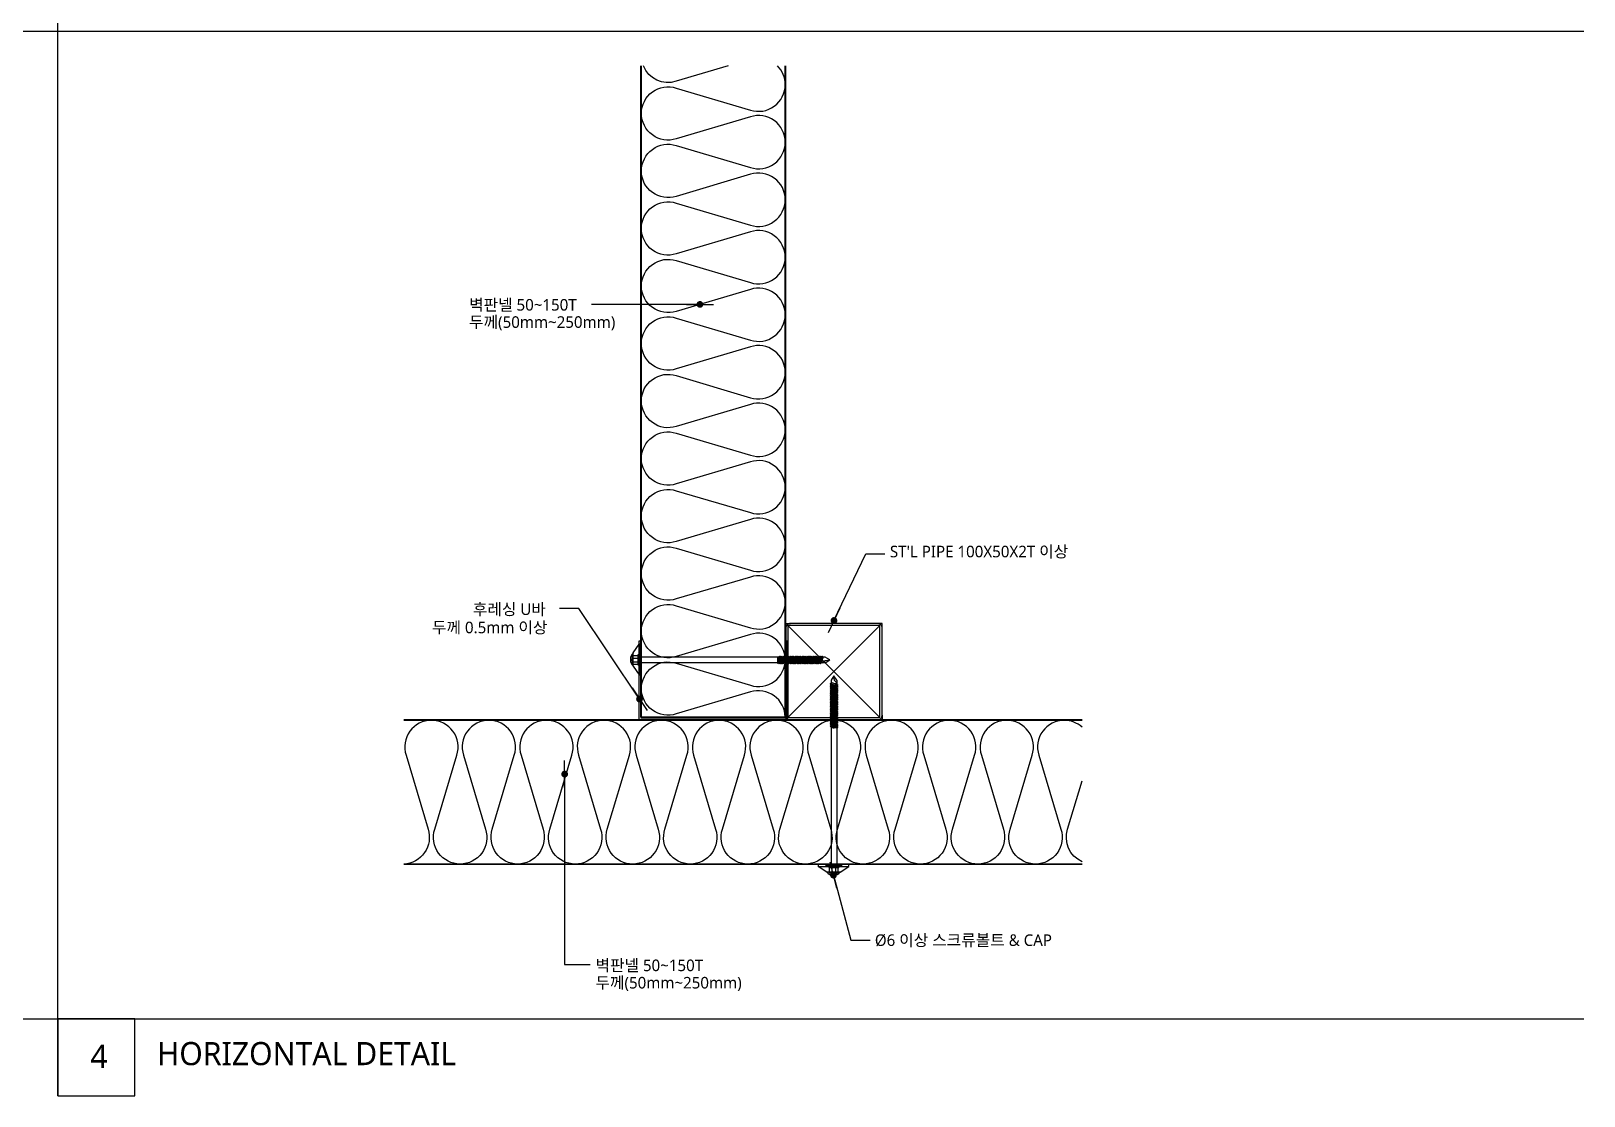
# Model space of a CAD drawing. Header units: millimetres. Extents: x -1365 to 31821, y 84 to 2865.
# Drawn here: x 14782 to 16392, y 84 to 1188 of the extents above; entities that cross this region are included whole.
import ezdxf
from ezdxf.enums import TextEntityAlignment as Align

# ---------------------------------------------------------------- set-up
doc = ezdxf.new("R2010")
doc.units = ezdxf.units.MM
doc.header["$LTSCALE"] = 10
doc.linetypes.add('CONTINOUS', pattern=[0])
doc.layers.get('DEFPOINTS').update_dxf_attribs({"color": 137})
for name, color, linetype in [('1.bolt', 9, 'CONTINOUS'), ('BOLT', 7, 'Continuous'), ('DIM', 7, 'Continuous'), ('FLASHING', 5, 'Continuous'), ('INSULATION', 9, 'Continuous'), ('Panel', 2, 'Continuous'), ('SYM-LEAD', 6, 'Continuous'), ('TEXT', 3, 'Continuous'), ('하지 150x100x3.2T', 3, 'Continuous')]:
    doc.layers.add(name, color=color, linetype=linetype)
doc.styles.add('맑은고딕', font='malgun.ttf')
doc.styles.add('스타일1', font='malgun.ttf')
doc.dimstyles.new('GAUN-10', dxfattribs={"dimscale": 10, "dimtxt": 1.5, "dimasz": 0.7, "dimexe": 1, "dimexo": 1, "dimgap": 0.5, "dimtad": 1, "dimdec": 0, "dimzin": 1, "dimdsep": 46, "dimlunit": 6, "dimtxsty": '맑은고딕', "dimblk": 'CJDOT', "dimcen": 0.09, "dimdle": 1, "dimclrd": 256, "dimclre": 256, "dimclrt": 3, "dimadec": 0, "dimazin": 0, "dimtfac": 1, "dimtdec": 0, "dimtix": 1, "dimtmove": 2, "dimatfit": 3, "dimldrblk": 'CJDOT', "dimfxl": 1, "dimtolj": 1, "dimtzin": 1, "dimarcsym": 0})

# ---------------------------------------------------------------- blocks, each defined once
blk = doc.blocks.new('100100A')
at = {"layer": 'DEFPOINTS'}
for points in [[(-45959.8, -859053.3), (-45964.8, -859053.3), (-45964.8, -859058.3)], [(-45869.8, -859053.3), (-45864.8, -859053.3), (-45864.8, -859058.3)], [(-45959.8, -859153.3), (-45964.8, -859153.3), (-45964.8, -859148.3)], [(-45869.8, -859153.3), (-45864.8, -859153.3), (-45864.8, -859148.3)]]:
    blk.add_lwpolyline(points, dxfattribs=at)
at = {"layer": '하지 150x100x3.2T', "color": 1}
for p, q in [((-45867.1, -859055.6), (-45962.5, -859151)), ((-45962.5, -859055.6), (-45867.1, -859151))]:
    blk.add_line(p, q, dxfattribs=at)
at = {"layer": '하지 150x100x3.2T', "color": 7}
blk.add_lwpolyline([(-45864.8, -859058.3), (-45864.8, -859148.3, -0.414214), (-45869.8, -859153.3), (-45959.8, -859153.3, -0.414214), (-45964.8, -859148.3), (-45964.8, -859058.3, -0.414214), (-45959.8, -859053.3), (-45869.8, -859053.3, -0.414214)], format="xyb", close=True, dxfattribs=at)
blk.add_lwpolyline([(-45867.1, -859055.6), (-45867.1, -859151), (-45962.5, -859151), (-45962.5, -859055.6)], close=True, dxfattribs=at)
blk = doc.blocks.new('*U244')
blk.add_blockref('100100A', (-983.2, 0))
blk = doc.blocks.new('*U247')
at = {"layer": '1.bolt', "color": 1}
for p, q in [((-191, 3), (-187.5, 3)), ((-187.5, 4), (-184.1, -4)), ((-186.7, 3), (-185.7, 3)), ((-185.7, 4), (-182.3, -4)), ((-184.9, 3), (-183.9, 3)), ((-183.9, 4), (-180.4, -4)), ((-183.1, 3), (-182, 3)), ((-182, 4), (-178.6, -4)), ((-181.2, 3), (-180.2, 3)), ((-180.2, 4), (-176.8, -4)), ((-179.4, 3), (-178.4, 3)), ((-178.4, 4), (-174.9, -4)), ((-177.6, 3), (-176.5, 3)), ((-176.5, 4), (-174.8, -0.1)), ((-176.5, 4), (-173.1, -4)), ((-175.7, 3), (-174.7, 3)), ((-174.7, 4), (-171.3, -4)), ((-173.9, 3), (-172.9, 3)), ((-172.9, 4), (-169.4, -4)), ((-172.1, 3), (-171, 3)), ((-171, 4), (-167.6, -4)), ((-170.2, 3), (-169.2, 3)), ((-169.2, 4), (-165.8, -4)), ((-168.4, 3), (-167.4, 3)), ((-167.4, 4), (-163.9, -4)), ((-166.6, 3), (-165.5, 3)), ((-165.5, 4), (-162.1, -4)), ((-164.7, 3), (-163.7, 3)), ((-163.7, 4), (-160.3, -4)), ((-162.9, 3), (-161.9, 3)), ((-162.9, 3), (-161.9, 3)), ((-161.9, 4), (-158.4, -4)), ((-161.1, 3), (-160, 3)), ((-160, 4), (-156.6, -4)), ((-159.2, 3), (-158.2, 3)), ((-158.2, 4), (-154.8, -4)), ((-157.4, 3), (-156.4, 3)), ((-156.4, 4), (-152.9, -4)), ((-155.6, 3), (-154.5, 3)), ((-154.5, 4), (-151.1, -4)), ((-153.7, 3), (-152.7, 3)), ((-152.7, 4), (-149.3, -4)), ((-151.9, 3), (-150.9, 3)), ((-150.9, 4), (-147.5, -4)), ((-150.1, 3), (-149, 3)), ((-149, 4), (-145.6, -4)), ((-148.2, 3), (-147.2, 3)), ((-147.2, 4), (-143.8, -4)), ((-146.4, 3), (-145.4, 3)), ((-145.4, 4), (-142, -4)), ((-144.6, 3), (-143.5, 3)), ((-143.5, 4), (-141.8, -0.1)), ((-142.7, 3), (0, 3)), ((-141.8, -3), (-141.8, 3)), ((8.7, 2), (3.2, 2)), ((8.7, 4.5), (3.7, 4.5)), ((9.2, 3), (9.2, -3)), ((-191, -3), (-186.7, -3)), ((-187.2, -1.1), (-185.9, -4)), ((-185.9, -3), (-184.9, -3)), ((-184.1, -3), (-183.1, -3)), ((-182.3, -3), (-181.2, -3)), ((-180.4, -3), (-179.4, -3)), ((-178.6, -3), (-177.6, -3)), ((-176.8, -3), (-175.7, -3)), ((-174.9, -3), (-173.9, -3)), ((-173.1, -3), (-172.1, -3)), ((-171.3, -3), (-170.3, -3)), ((-169.4, -3), (-168.4, -3)), ((-167.6, -3), (-166.6, -3)), ((-165.8, -3), (-164.8, -3)), ((-163.9, -3), (-162.9, -3)), ((-162.1, -3), (-161.1, -3)), ((-160.3, -3), (-159.3, -3)), ((-158.4, -3), (-157.4, -3)), ((-156.6, -3), (-155.6, -3)), ((-154.8, -3), (-153.8, -3)), ((-152.9, -3), (-151.9, -3)), ((-151.1, -3), (-150.1, -3)), ((-149.3, -3), (-148.3, -3)), ((-147.5, -3), (-146.4, -3)), ((-145.6, -3), (-144.6, -3)), ((-144.8, -3), (-144.6, -3)), ((-143.8, -3), (-142.8, -3)), ((-142, -3), (0, -3)), ((8.7, -2), (3.2, -2)), ((3.2, -5), (3.2, -5.2)), ((8.7, -4.5), (3.7, -4.5))]:
    blk.add_line(p, q, dxfattribs=at)
for points in [[(-191, -3), (-195.8, 0), (-191, 3)], [(-189, 3), (-187.2, -1.1), (-188.3, -3), (-190.8, -0.7), (-195.8, 0)], [(-187.9, 3), (-187.5, 4), (-188.3, 3)], [(-186.1, 3), (-185.7, 4), (-186.5, 3)], [(-184.3, 3), (-183.9, 4), (-184.7, 3)], [(-182.4, 3), (-182, 4), (-182.8, 3)], [(-180.6, 3), (-180.2, 4), (-181, 3)], [(-178.8, 3), (-178.4, 4), (-179.2, 3)], [(-176.9, 3), (-176.5, 4), (-177.3, 3)], [(-175.1, 3), (-174.7, 4), (-175.5, 3)], [(-173.3, 3), (-172.9, 4), (-173.7, 3)], [(-171.4, 3), (-171, 4), (-171.8, 3)], [(-169.6, 3), (-169.2, 4), (-170, 3)], [(-167.8, 3), (-167.4, 4), (-168.2, 3)], [(-165.9, 3), (-165.5, 4), (-166.3, 3)], [(-164.1, 3), (-163.7, 4), (-164.5, 3)], [(-162.3, 3), (-161.9, 4), (-162.7, 3)], [(-160.4, 3), (-160, 4), (-160.8, 3)], [(-158.6, 3), (-158.2, 4), (-159, 3)], [(-156.8, 3), (-156.4, 4), (-157.2, 3)], [(-154.9, 3), (-154.5, 4), (-155.3, 3)], [(-153.1, 3), (-152.7, 4), (-153.5, 3)], [(-151.3, 3), (-150.9, 4), (-151.7, 3)], [(-149.4, 3), (-149, 4), (-149.8, 3)], [(-147.6, 3), (-147.2, 4), (-148, 3)], [(-145.8, 3), (-145.4, 4), (-146.2, 3)], [(-143.9, 3), (-143.5, 4), (-144.3, 3)], [(-185.5, -3), (-185.9, -4), (-185.1, -3)], [(-183.7, -3), (-184.1, -4), (-183.3, -3)], [(-181.9, -3), (-182.3, -4), (-181.5, -3)], [(-180, -3), (-180.4, -4), (-179.6, -3)], [(-178.2, -3), (-178.6, -4), (-177.8, -3)], [(-176.4, -3), (-176.8, -4), (-176, -3)], [(-174.5, -3), (-174.9, -4), (-174.1, -3)], [(-172.7, -3), (-173.1, -4), (-172.3, -3)], [(-170.9, -3), (-171.3, -4), (-170.5, -3)], [(-169, -3), (-169.4, -4), (-168.6, -3)], [(-167.2, -3), (-167.6, -4), (-166.8, -3)], [(-165.4, -3), (-165.8, -4), (-165, -3)], [(-163.5, -3), (-163.9, -4), (-163.1, -3)], [(-161.7, -3), (-162.1, -4), (-161.3, -3)], [(-159.9, -3), (-160.3, -4), (-159.5, -3)], [(-158, -3), (-158.4, -4), (-157.6, -3)], [(-156.2, -3), (-156.6, -4), (-155.8, -3)], [(-154.4, -3), (-154.8, -4), (-154, -3)], [(-152.5, -3), (-152.9, -4), (-152.1, -3)], [(-150.7, -3), (-151.1, -4), (-150.3, -3)], [(-148.9, -3), (-149.3, -4), (-148.5, -3)], [(-147, -3), (-147.5, -4), (-146.6, -3)], [(-145.2, -3), (-145.6, -4), (-144.8, -3)], [(-143.4, -3), (-143.8, -4), (-143, -3)]]:
    blk.add_lwpolyline(points, dxfattribs=at)
for points in [[(-184.1, -4), (-184.9, -3), (-187.5, 3), (-187.5, 4), (-186.7, 3), (-184.1, -3)], [(-182.3, -4), (-183.1, -3), (-185.7, 3), (-185.7, 4), (-184.9, 3), (-182.3, -3)], [(-180.4, -4), (-181.2, -3), (-183.9, 3), (-183.9, 4), (-183.1, 3), (-180.4, -3)], [(-178.6, -4), (-179.4, -3), (-182, 3), (-182, 4), (-181.2, 3), (-178.6, -3)], [(-176.8, -4), (-177.6, -3), (-180.2, 3), (-180.2, 4), (-179.4, 3), (-176.8, -3)], [(-174.9, -4), (-175.7, -3), (-178.4, 3), (-178.4, 4), (-177.6, 3), (-174.9, -3)], [(-173.1, -4), (-173.9, -3), (-176.5, 3), (-176.5, 4), (-175.7, 3), (-173.1, -3)], [(-171.3, -4), (-172.1, -3), (-174.7, 3), (-174.7, 4), (-173.9, 3), (-171.3, -3)], [(-169.4, -4), (-170.3, -3), (-172.9, 3), (-172.9, 4), (-172.1, 3), (-169.4, -3)], [(-167.6, -4), (-168.4, -3), (-171, 3), (-171, 4), (-170.2, 3), (-167.6, -3)], [(-165.8, -4), (-166.6, -3), (-169.2, 3), (-169.2, 4), (-168.4, 3), (-165.8, -3)], [(-163.9, -4), (-164.8, -3), (-167.4, 3), (-167.4, 4), (-166.6, 3), (-163.9, -3)], [(-162.1, -4), (-162.9, -3), (-165.5, 3), (-165.5, 4), (-164.7, 3), (-162.1, -3)], [(-160.3, -4), (-161.1, -3), (-163.7, 3), (-163.7, 4), (-162.9, 3), (-160.3, -3)], [(-158.4, -4), (-159.3, -3), (-161.9, 3), (-161.9, 4), (-161.1, 3), (-158.4, -3)], [(-156.6, -4), (-157.4, -3), (-160, 3), (-160, 4), (-159.2, 3), (-156.6, -3)], [(-154.8, -4), (-155.6, -3), (-158.2, 3), (-158.2, 4), (-157.4, 3), (-154.8, -3)], [(-152.9, -4), (-153.8, -3), (-156.4, 3), (-156.4, 4), (-155.6, 3), (-152.9, -3)], [(-151.1, -4), (-151.9, -3), (-154.5, 3), (-154.5, 4), (-153.7, 3), (-151.1, -3)], [(-149.3, -4), (-150.1, -3), (-152.7, 3), (-152.7, 4), (-151.9, 3), (-149.3, -3)], [(-147.5, -4), (-148.3, -3), (-150.9, 3), (-150.9, 4), (-150.1, 3), (-147.5, -3)], [(-145.6, -4), (-146.4, -3), (-149, 3), (-149, 4), (-148.2, 3), (-145.6, -3)], [(-143.8, -4), (-144.6, -3), (-147.2, 3), (-147.2, 4), (-146.4, 3), (-143.8, -3)], [(-142, -4), (-142.8, -3), (-145.4, 3), (-145.4, 4), (-144.6, 3), (-142, -3)], [(-141.8, -0.1), (-142.6, 0.9), (-143.5, 3), (-143.5, 4), (-142.7, 3), (-141.8, 0.9)], [(0.7, 7), (0, 7), (0, -7), (0.7, -7)], [(1.2, -8), (1.2, 8), (0.7, 8), (0.7, -8)], [(2.2, -5.2), (2.2, 5.2), (1.2, 8), (1.2, -8)], [(2.2, 5.2), (3.2, 5.2), (3.2, -5.2), (2.2, -5.2)], [(-185.9, -4), (-186.7, -3), (-187.2, -2.1), (-187.2, -1.1), (-186.4, -2.1), (-185.9, -3)]]:
    blk.add_lwpolyline(points, close=True, dxfattribs=at)
for centre, radius, start, end in [((3.7, 5), 0.5, 180, 270), ((7.4, 3.2), 1.81, 316.3972, 43.6028), ((4.9, 0), 4.25, 331.9275, 28.0725), ((3.7, -5), 0.5, 90, 180), ((7.4, -3.2), 1.81, 316.3972, 43.6028)]:
    blk.add_arc(centre, radius, start, end, dxfattribs=at)
blk = doc.blocks.new('BOLTCAP')
at = {"layer": 'BOLT', "ltscale": 50}
for p, q in [((-7, 8), (-16, 2)), ((-7, 8), (7, 8)), ((7, 8), (16, 2))]:
    blk.add_line(p, q, dxfattribs=at)
blk.add_lwpolyline([(-16, 0), (16, 0), (16, 2), (-16, 2)], close=True, dxfattribs=at)
blk.add_arc((0, 1.3), 9.67, 43.6028, 136.3972, dxfattribs=at)
blk = doc.blocks.new('CJDOT')
blk.add_line((-2, 0), (2, 0))
at = {"const_width": 0.5}
blk.add_lwpolyline([(-0.25, 0, 1), (0.25, 0, 1)], format="xyb", close=True, dxfattribs=at)

msp = doc.modelspace()

# ---------------------------------------------------------------- linework, layer by layer
for p, q in [((13642, 1188), (16391.5, 1188)), ((13642, 164), (16391.5, 164))]:
    msp.add_line(p, q)
msp.add_lwpolyline([(14809.7, 84), (14889.7, 84), (14889.7, 164), (14809.7, 164)], close=True)
at = {"layer": 'DIM'}
msp.add_lwpolyline([(14809.7, 84), (14809.7, 2292)], dxfattribs=at)
at = {"layer": 'FLASHING', "color": 6, "ltscale": 50}
msp.add_lwpolyline([(15563.7, 475.9), (15563.7, 555.9), (15565.7, 555.9), (15565.7, 473.9), (15412.2, 473.9), (15412.2, 555.9), (15414.2, 555.9), (15414.2, 475.9)], close=True, dxfattribs=at)
at = {"layer": 'INSULATION'}
for points in [[(15563.7, 476.9, 0.504427), (15527.6, 502.8), (15450.8, 480, -0.509267), (15414.7, 506.3, -0.509267), (15450.8, 532.6), (15527.6, 509.8, 0.509267), (15563.7, 536.1, 0.509267), (15527.6, 562.4), (15450.8, 539.6, -0.509267), (15414.7, 565.9, -0.509267), (15450.8, 592.2), (15527.6, 569.4, 0.509267), (15563.7, 595.7, 0.509267), (15527.6, 622), (15450.8, 599.2, -0.509267), (15414.7, 625.5, -0.509267), (15450.8, 651.9), (15527.6, 629, 0.509267), (15563.7, 655.4, 0.509267), (15527.6, 681.7), (15450.8, 658.8, -0.509267), (15414.7, 685.2, -0.509267), (15450.8, 711.5), (15527.6, 688.7, 0.509267), (15563.7, 715, 0.509267), (15527.6, 741.3), (15450.8, 718.5, -0.509267), (15414.7, 744.8, -0.509267), (15450.8, 771.1), (15527.6, 748.3, 0.509267), (15563.7, 774.6, 0.509267), (15527.6, 800.9), (15450.8, 778.1, -0.509267), (15414.7, 804.4, -0.509267), (15450.8, 830.8), (15527.6, 807.9, 0.509267), (15563.7, 834.2, 0.509267), (15527.6, 860.6), (15450.8, 837.7, -0.509267), (15414.7, 864.1, -0.509267), (15450.8, 890.4), (15527.6, 867.6, 0.509267), (15563.7, 893.9, 0.509267), (15527.6, 920.2), (15450.8, 897.4, -0.509267), (15414.7, 923.7, -0.509267), (15450.8, 950), (15527.6, 927.2, 0.509267), (15563.7, 953.5, 0.509267), (15527.6, 979.8), (15450.8, 957, -0.509267), (15414.7, 983.3, -0.509267), (15450.8, 1009.7), (15527.6, 986.8, 0.509267), (15563.7, 1013.1, 0.509267), (15527.6, 1039.5), (15450.8, 1016.6, -0.509267), (15414.7, 1043, -0.509267), (15450.8, 1069.3), (15527.6, 1046.5, 0.509267), (15563.7, 1072.8, 0.509267), (15527.6, 1099.1), (15450.8, 1076.3, -0.509267), (15414.7, 1102.6, -0.509267), (15450.8, 1128.9), (15527.6, 1106.1, 0.509267), (15563.7, 1132.4, 0.198327), (15555.7, 1151.9)], [(15504.6, 1151.9), (15450.8, 1135.9, -0.394079), (15416.7, 1151.9)], [(15528.4, 437.3), (15551.3, 360.5, -0.509267), (15524.9, 324.4, -0.509267), (15498.6, 360.5), (15521.4, 437.3, 0.509267), (15495.1, 473.4, 0.509267), (15468.8, 437.3), (15491.6, 360.5, -0.509267), (15465.3, 324.4, -0.509267), (15439, 360.5), (15461.8, 437.3, 0.509267), (15435.5, 473.4, 0.509267), (15409.2, 437.3), (15432, 360.5, -0.509267), (15405.7, 324.4, -0.509267), (15379.3, 360.5), (15402.2, 437.3, 0.509267), (15375.9, 473.4, 0.509267), (15349.5, 437.3), (15372.4, 360.5, -0.509267), (15346, 324.4, -0.509267), (15319.7, 360.5), (15342.5, 437.3, 0.509267), (15316.2, 473.4, 0.509267), (15289.9, 437.3), (15312.7, 360.5, -0.509267), (15286.4, 324.4, -0.509267), (15260.1, 360.5), (15282.9, 437.3, 0.509267), (15256.6, 473.4, 0.509267), (15230.3, 437.3), (15253.1, 360.5, -0.509267), (15226.8, 324.4, -0.509267), (15200.5, 360.5), (15223.3, 437.3, 0.509267), (15197, 473.4, 0.509267), (15170.7, 437.3), (15193.5, 360.5, -0.495051), (15168.4, 324.4, -0.495051)], [(15871.3, 466.4, 0.184171), (15852.9, 473.4, 0.509267), (15826.6, 437.3), (15849.4, 360.5, -0.509267), (15823.1, 324.4, -0.509267), (15796.8, 360.5), (15819.6, 437.3, 0.509267), (15793.3, 473.4, 0.509267), (15767, 437.3), (15789.8, 360.5, -0.509267), (15763.5, 324.4, -0.509267), (15737.1, 360.5), (15760, 437.3, 0.509267), (15733.6, 473.4, 0.509267), (15707.3, 437.3), (15730.2, 360.5, -0.509267), (15703.8, 324.4, -0.509267), (15677.5, 360.5), (15700.3, 437.3, 0.509267), (15674, 473.4, 0.509267), (15647.7, 437.3), (15670.5, 360.5, -0.509267), (15644.2, 324.4, -0.509267), (15617.9, 360.5), (15640.7, 437.3, 0.509267), (15614.4, 473.4, 0.509267), (15588.1, 437.3), (15610.9, 360.5, -0.509267), (15584.6, 324.4, -0.509267), (15558.2, 360.5), (15581.1, 437.3, 0.509267), (15554.8, 473.4, 0.509267), (15528.4, 437.3)], [(15871.3, 326.8, -0.381644), (15856.4, 360.5), (15871.3, 410.7)]]:
    msp.add_lwpolyline(points, format="xyb", dxfattribs=at)
at = {"layer": 'Panel', "color": 4}
for p, q in [((15414.2, 476.9), (15414.2, 1151.9)), ((15414.7, 476.9), (15414.7, 1151.9)), ((15563.7, 476.9), (15563.7, 1151.9)), ((15564.2, 476.9), (15564.2, 1151.9)), ((15871.3, 473.9), (15168.4, 473.9)), ((15871.3, 473.4), (15168.4, 473.4)), ((15414.2, 476.9), (15564.2, 476.9)), ((15871.3, 324.4), (15168.4, 324.4)), ((15871.3, 323.9), (15168.4, 323.9))]:
    msp.add_line(p, q, dxfattribs=at)

# ---------------------------------------------------------------- block references
at = {"xscale": -1, "rotation": 90}
msp.add_blockref('*U244', (-843489.1, -46374.1), dxfattribs=at)
at = {"ltscale": 50}
for p, rotation in [((15414.2, 536.5), 89.99999999999997), ((15613.7, 323.9), 180)]:
    msp.add_blockref('BOLTCAP', p, dxfattribs=dict(at, rotation=rotation))
at = {"linetype": 'Continuous', "xscale": -1}
msp.add_blockref('*U247', (15414.2, 536), dxfattribs=at)
at = {"linetype": 'Continuous', "xscale": -1, "rotation": 90}
msp.add_blockref('*U247', (15614.2, 323.9), dxfattribs=at)

# ---------------------------------------------------------------- texts
at = {"layer": 'TEXT', "color": 3, "style": '스타일1'}
for s, p in [('벽판넬 50~150T', (15236, 904.2)), ('두께(50mm~250mm)', (15236, 886.3)), ('Ø6 이상 스크류볼트 & CAP', (15656.6, 245.5)), ('벽판넬 50~150T', (15367, 219.4)), ('두께(50mm~250mm)', (15367, 201.4))]:
    msp.add_text(s, height=12, dxfattribs=at).set_placement(p, align=Align.MIDDLE_LEFT)
for s, p in [("ST'L PIPE 100X50X2T 이상", (15672.2, 642.4)), ('후레싱 U바', (15239.9, 582.6)), ('두께 0.5mm 이상', (15197.6, 563.7))]:
    msp.add_text(s, height=12, dxfattribs=at).set_placement(p)
at = {"layer": 'TEXT', "style": '스타일1'}
for s, p in [('4', (14843.5, 113.1)), ('HORIZONTAL DETAIL', (14912.5, 115.9))]:
    msp.add_text(s, height=24, dxfattribs=at).set_placement(p)

# ---------------------------------------------------------------- leaders
at = {"layer": 'SYM-LEAD'}
for points in [[(15475.3, 904.6), (15363, 904.6)], [(15614.2, 576.9), (15647.1, 646.1), (15667.1, 646.1)], [(15412.7, 495.4), (15349.9, 589.5), (15329.9, 589.5)], [(15335.1, 417.7), (15335.1, 220.4), (15361.7, 220.4)], [(15613.7, 312.9), (15631.6, 245.4), (15651.6, 245.4)]]:
    msp.add_leader(points, dimstyle='GAUN-10', dxfattribs=at)

doc.saveas('drawing.dxf')
